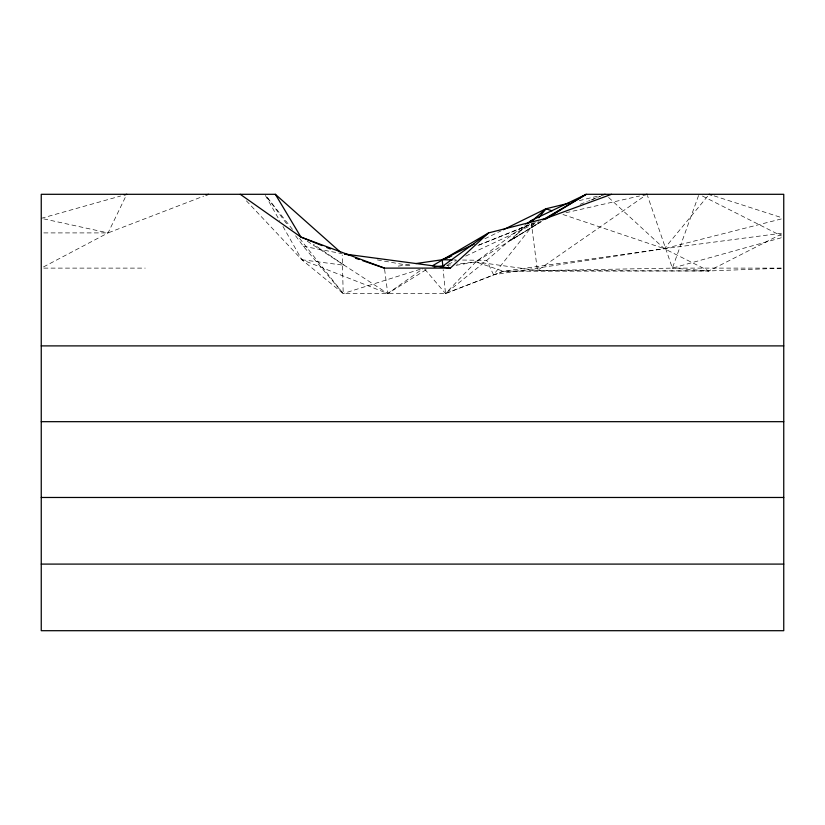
<?xml version="1.0" encoding="UTF-8"?>
<svg xmlns="http://www.w3.org/2000/svg" width="825" height="825" viewBox="0 0 825 825"><rect width="100%" height="100%" fill="white"/><g stroke="black" fill="none" stroke-linecap="round" stroke-linejoin="round"><path stroke-width="0.62" stroke-dasharray="4.12 3.09" d="M698.569 195.515L672.375 268.115L503.271 271.25L445.51 293.525L343.2 293.525L301.868 259.741L246.407 200.846M43.519 266.918L108.075 232.908L126.215 195.432M462.567 260.04L486.75 260.38L493.536 274.777L534.837 222.781M707.592 196.278L664.311 248.676L493.536 274.777M424.689 269.094L445.51 293.525L475.829 261.896L525.917 224.493M541.52 221.523L510.984 240.116L526.474 225.091M527.515 224.854L486.75 260.38L445.51 293.525L443.18 269.754M282.985 226.473L301.868 259.741L387.75 293.525L422.823 268.837M642.809 197.227L537.426 270.517L475.829 261.896L456.813 264.175M307.282 241.22L387.75 293.525L426.958 269.208M456.101 265.33L475.829 261.896L540.808 221.636M510.984 240.116L541.159 221.595M781.481 234.063L708.861 270.951L503.271 271.25L475.829 261.896M484.853 238.796L500.992 230.866M448.233 264.289L456.39 260.452M465.723 256.08L539.148 221.616M590.999 200.073L600.435 196.226L588.514 200.991M479.077 244.932L533.796 222.967M580.181 204.332L587.317 201.465M478.036 245.468L535.384 222.616M445.51 293.525L503.271 271.25L664.311 248.676L781.213 233.248M43.818 232.908L108.075 232.908L203.651 196.144M420.183 269.27L343.2 293.525L303.373 246.273L294.288 234.042M41.25 218.336L120.563 196.041M781.275 237.775L672.375 268.115L647.439 195.515M781.265 218.965L664.311 248.676L561.815 214.129M579.263 200.64L598.991 195.803M565.95 212.737L639.54 195.999M398.258 266.114L412.067 264.113M446.665 265.382L450.471 264.928M781.213 268.207L708.861 270.951L537.426 270.517L531.362 223.235M43.818 268.115L145.2 268.115M781.192 268.115L672.375 268.115L708.861 270.951L664.311 248.676L607.973 196.886M453.657 259.906L456.204 259.947M301.868 259.741L344.345 265.31L313.541 244.293M377.365 259.906L412.541 266.114M303.373 246.273L342.179 253.698M43.725 218.873L108.075 232.908M714.11 195.876L781.306 217.542M702.436 196.03L781.461 235.929M447.067 264.763L448.687 266.444M292.483 229.381L266.331 196.309L288.224 225.895M299.609 238.404L343.2 293.525L342.21 254.987M265.372 195.412L279.84 220.925M384.615 269.383L387.75 293.525"/><path stroke-width="1.24" d="M538.808 217.779L545.954 208.777L569.394 203.053M528.299 223.328L531.032 220.677L586.235 194.298L783.75 194.298L783.75 630.702L41.25 630.702L41.25 194.298L275.354 194.298L340.271 252.007M362.711 260.7L384.45 268.115L450.316 268.115L488.555 232.908L546.14 218.336L611.5 194.298M532.373 220.626L545.954 208.777L552.059 210.839M526.938 223.73L531.032 220.677L533.528 220.11M441.107 267.362L488.555 232.908L432.403 265.825M545.469 218.945L560.567 209.684M545.882 218.873L586.235 194.298L542.644 219.976M474.478 243.891L442.2 259.741L415.841 263.567M503.302 229.732L545.954 208.777M605.158 194.298L601.466 195.205M451.718 255.925L442.2 259.741L442.808 266.001M450.563 256.41L442.2 259.741L452.378 259.896M206.044 195.216L208.436 194.298M124.276 194.999L126.761 194.298M643.283 195.154L647.027 194.298M433.991 266.898L444.139 265.691M41.25 345.892L783.75 345.892M41.25 421.678L783.75 421.678M41.25 497.475L783.75 497.475M41.25 564.094L783.75 564.094M344.726 254.038L450.316 268.115M344.695 254.141L350.976 255.255M709.222 194.298L711.666 195.092M355.462 258.225L359.092 259.462M384.45 268.115L300.929 237.084L240.25 194.298M322.142 245.633L300.929 237.084L275.354 194.298M326.855 247.531L330.392 248.954"/></g></svg>
